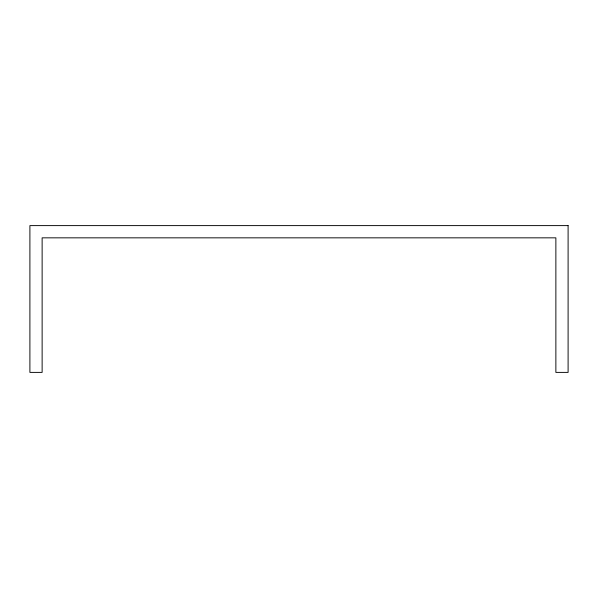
<?xml version="1.0" encoding="UTF-8"?>
<svg xmlns="http://www.w3.org/2000/svg" width="598" height="598" viewBox="0 0 598 598"><rect width="100%" height="100%" fill="white"/><g stroke="black" fill="none" stroke-linecap="round" stroke-linejoin="round"><path stroke-width="0.9" d="M568.1 225.61L29.9 225.61L29.9 372.39L42.129 372.39L42.129 237.84L555.871 237.84L555.871 372.39L568.1 372.39L568.1 225.61"/></g></svg>
